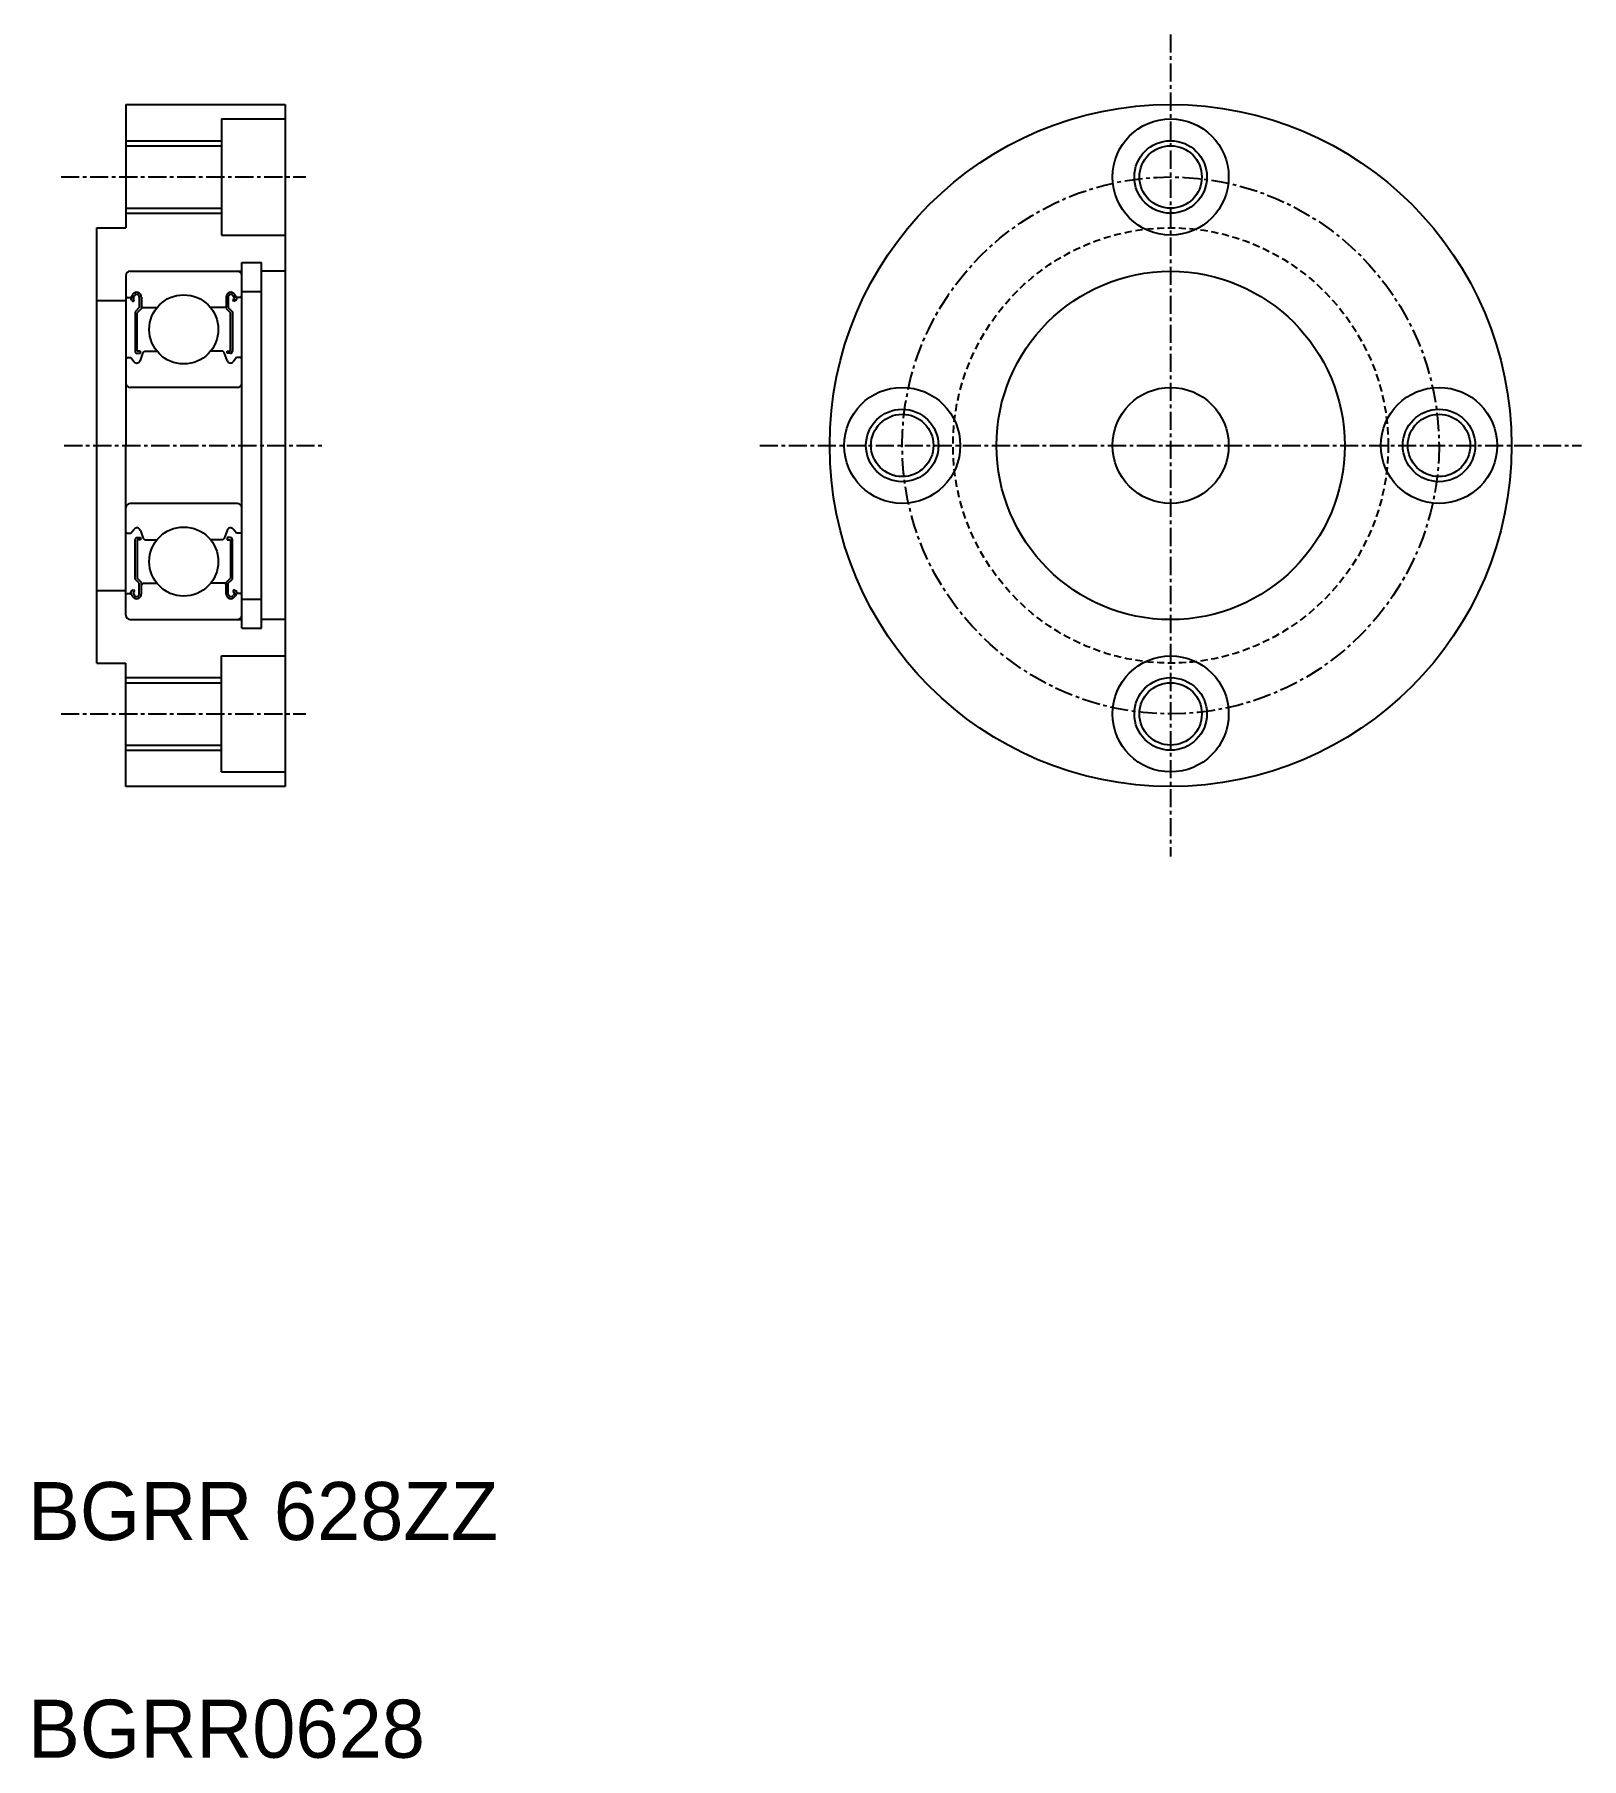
# Model space of a CAD drawing. Extents: x 200 to 307, y 80 to 199.
import ezdxf

# ---------------------------------------------------------------- set-up
doc = ezdxf.new("R2010")
doc.units = 0
doc.linetypes.add('CENTER', pattern=[2, 1.25, -0.25, 0.25, -0.25])
doc.linetypes.add('DASHED', pattern=[0.75, 0.5, -0.25])
doc.layers.get('0').update_dxf_attribs({"linetype": 'CONTINUOUS'})
doc.layers.add('CENTER', color=1, linetype='CENTER')

msp = doc.modelspace()

# ---------------------------------------------------------------- linework, layer by layer
at = {"color": 7, "linetype": 'CONTINUOUS'}
for p, q in [((206.55, 193.74), (206.55, 185.24)), ((206.55, 193.74), (217.55, 193.74)), ((217.55, 193.74), (217.55, 146.74)), ((213.15, 192.74), (213.15, 184.74)), ((213.15, 192.74), (217.55, 192.74)), ((213.15, 191.99), (213.15, 185.49)), ((206.55, 190.89), (213.15, 190.89)), ((206.55, 186.59), (213.15, 186.59)), ((204.55, 155.24), (204.55, 185.24)), ((204.55, 185.24), (206.55, 185.24)), ((213.15, 184.74), (217.55, 184.74)), ((206.55, 181.94), (206.55, 170.24)), ((206.85, 182.24), (214.55, 182.24)), ((214.55, 157.64), (214.55, 182.84)), ((214.55, 182.84), (215.9, 182.84)), ((215.9, 157.64), (215.9, 182.84)), ((217.55, 182.24), (215.9, 182.24)), ((206.91, 180.44), (207.03, 180.64)), ((214.19, 180.44), (214.07, 180.64)), ((214.55, 180.84), (215.9, 180.84)), ((204.55, 180.24), (206.55, 180.24)), ((206.55, 180.54), (206.65, 180.44)), ((206.65, 180.44), (206.91, 180.44)), ((206.96, 180.24), (207.09, 180.17)), ((207.03, 180.37), (207.15, 180.56)), ((207.16, 180.29), (207.03, 180.37)), ((207.09, 180.17), (207.16, 180.29)), ((207.48, 179.74), (207.2, 179.45)), ((207.2, 179.45), (207.2, 176.73)), ((207.63, 179.68), (207.34, 179.39)), ((207.48, 180.47), (207.48, 179.74)), ((207.63, 180.47), (207.63, 179.68)), ((207.63, 179.84), (207.73, 179.74)), ((207.73, 179.74), (208.7, 179.74)), ((213.37, 179.74), (212.4, 179.74)), ((213.47, 179.84), (213.37, 179.74)), ((213.47, 180.47), (213.47, 179.68)), ((213.47, 179.68), (213.76, 179.39)), ((213.61, 180.47), (213.61, 179.74)), ((213.61, 179.74), (213.9, 179.45)), ((213.9, 179.45), (213.9, 176.73)), ((213.94, 180.29), (214.06, 180.37)), ((214.01, 180.17), (213.94, 180.29)), ((214.06, 180.37), (213.95, 180.56)), ((214.14, 180.24), (214.01, 180.17)), ((214.45, 180.44), (214.19, 180.44)), ((214.55, 180.54), (214.45, 180.44)), ((207.34, 176.73), (207.34, 179.39)), ((213.76, 176.73), (213.76, 179.39)), ((206.55, 176.19), (206.65, 176.29)), ((206.65, 176.29), (206.91, 176.29)), ((206.91, 176.29), (207.14, 176)), ((207.56, 176.73), (207.34, 176.73)), ((207.34, 176.59), (207.56, 176.59)), ((207.56, 176.59), (207.56, 176.73)), ((207.56, 176.09), (207.76, 176.64)), ((207.76, 176.64), (207.86, 176.74)), ((207.86, 176.74), (208.7, 176.74)), ((213.24, 176.74), (212.4, 176.74)), ((213.34, 176.64), (213.24, 176.74)), ((213.54, 176.09), (213.34, 176.64)), ((213.54, 176.59), (213.54, 176.73)), ((213.54, 176.73), (213.76, 176.73)), ((213.76, 176.59), (213.54, 176.59)), ((214.19, 176.29), (213.96, 176)), ((214.45, 176.29), (214.19, 176.29)), ((214.55, 176.19), (214.45, 176.29)), ((214.25, 174.24), (206.85, 174.24)), ((204.55, 170.24), (204.55, 170.24)), ((206.55, 158.54), (206.55, 170.24)), ((214.25, 166.24), (206.85, 166.24)), ((206.55, 164.29), (206.65, 164.19)), ((206.65, 164.19), (206.91, 164.19)), ((206.91, 164.19), (207.14, 164.47)), ((207.56, 164.39), (207.76, 163.83)), ((213.54, 164.39), (213.34, 163.83)), ((214.19, 164.19), (213.96, 164.47)), ((214.45, 164.19), (214.19, 164.19)), ((214.55, 164.29), (214.45, 164.19)), ((207.2, 161.03), (207.2, 163.74)), ((207.34, 163.89), (207.56, 163.89)), ((207.34, 163.74), (207.34, 161.09)), ((207.56, 163.74), (207.34, 163.74)), ((207.56, 163.89), (207.56, 163.74)), ((207.76, 163.83), (207.86, 163.74)), ((207.86, 163.74), (208.7, 163.74)), ((213.24, 163.74), (212.4, 163.74)), ((213.34, 163.83), (213.24, 163.74)), ((213.54, 163.89), (213.54, 163.74)), ((213.76, 163.89), (213.54, 163.89)), ((213.54, 163.74), (213.76, 163.74)), ((213.76, 163.74), (213.76, 161.09)), ((213.9, 161.03), (213.9, 163.74)), ((204.55, 162.74), (204.55, 162.74)), ((207.48, 160.74), (207.2, 161.03)), ((207.63, 160.8), (207.34, 161.09)), ((207.48, 160), (207.48, 160.74)), ((207.63, 160), (207.63, 160.8)), ((207.63, 160.64), (207.73, 160.74)), ((207.73, 160.74), (208.7, 160.74)), ((213.37, 160.74), (212.4, 160.74)), ((213.47, 160.64), (213.37, 160.74)), ((213.47, 160.8), (213.76, 161.09)), ((213.47, 160), (213.47, 160.8)), ((213.61, 160.74), (213.9, 161.03)), ((213.61, 160), (213.61, 160.74)), ((204.55, 160.24), (206.55, 160.24)), ((206.55, 159.94), (206.65, 160.04)), ((206.65, 160.04), (206.91, 160.04)), ((206.91, 160.04), (207.03, 159.84)), ((206.96, 160.23), (207.09, 160.31)), ((207.16, 160.18), (207.03, 160.11)), ((207.03, 160.11), (207.15, 159.91)), ((207.09, 160.31), (207.16, 160.18)), ((214.01, 160.31), (213.94, 160.18)), ((213.94, 160.18), (214.06, 160.11)), ((214.06, 160.11), (213.95, 159.91)), ((214.14, 160.23), (214.01, 160.31)), ((214.19, 160.04), (214.07, 159.84)), ((214.45, 160.04), (214.19, 160.04)), ((214.55, 159.94), (214.45, 160.04)), ((214.55, 159.64), (215.9, 159.64)), ((206.85, 158.24), (214.55, 158.24)), ((217.55, 158.24), (215.9, 158.24)), ((214.55, 157.64), (215.9, 157.64)), ((213.15, 147.74), (213.15, 155.74)), ((213.15, 155.74), (217.55, 155.74)), ((204.55, 155.24), (206.55, 155.24)), ((206.55, 146.74), (206.55, 155.24)), ((213.15, 148.49), (213.15, 154.99)), ((206.55, 153.89), (213.15, 153.89)), ((206.55, 149.59), (213.15, 149.59)), ((213.15, 147.74), (217.55, 147.74)), ((217.55, 146.74), (206.55, 146.74))]:
    msp.add_line(p, q, dxfattribs=at)
at = {"color": 3, "linetype": 'CONTINUOUS'}
for p, q in [((206.55, 191.24), (213.15, 191.24)), ((206.55, 186.24), (213.15, 186.24)), ((206.55, 154.24), (213.15, 154.24)), ((206.55, 149.24), (213.15, 149.24))]:
    msp.add_line(p, q, dxfattribs=at)
at = {"color": 7, "linetype": 'CONTINUOUS'}
for centre, radius in [((278.57, 170.24), 23.5), ((278.57, 188.74), 4), ((278.57, 188.74), 2.15), ((278.57, 170.24), 12), ((210.55, 178.24), 2.38), ((260.07, 170.24), 4), ((278.57, 170.24), 4), ((297.07, 170.24), 4), ((260.07, 170.24), 2.15), ((297.07, 170.24), 2.15), ((210.55, 162.24), 2.38), ((278.57, 151.74), 4), ((278.57, 151.74), 2.15)]:
    msp.add_circle(centre, radius, dxfattribs=at)
at = {"color": 3, "linetype": 'CONTINUOUS'}
for centre in [(278.57, 188.74), (260.07, 170.24), (297.07, 170.24), (278.57, 151.74)]:
    msp.add_circle(centre, 2.5, dxfattribs=at)
at = {"color": 3, "linetype": 'DASHED'}
msp.add_circle((278.57, 170.24), 15, dxfattribs=at)
at = {"color": 7, "linetype": 'CONTINUOUS'}
for centre, radius, start, end in [((206.85, 181.94), 0.3, 90, 180), ((214.25, 181.94), 0.3, 0, 90), ((207.3, 180.47), 0.323, 0, 150.0014), ((207.3, 180.47), 0.179, 0, 150.0026), ((213.79, 180.47), 0.323, 29.9986, 180), ((213.79, 180.47), 0.179, 29.9974, 180), ((207.03, 180.37), 0.144, 149.9888, 240.0043), ((214.06, 180.37), 0.144, 299.9957, 30.0112), ((207.32, 176.16), 0.241, 220.0019, 343.1525), ((207.34, 176.73), 0.144, 180.0001, 270), ((213.77, 176.16), 0.241, 196.8475, 319.9981), ((213.76, 176.73), 0.144, 270, 359.9999), ((206.85, 174.54), 0.3, 180, 270), ((214.25, 174.54), 0.3, 270, 0), ((206.85, 165.94), 0.3, 90, 180), ((214.25, 165.94), 0.3, 0, 90), ((207.32, 164.32), 0.241, 16.8475, 139.9981), ((213.77, 164.32), 0.241, 40.0019, 163.1525), ((207.34, 163.74), 0.144, 90, 179.9999), ((213.76, 163.74), 0.144, 0.0001, 90), ((207.03, 160.11), 0.144, 119.9957, 210.0112), ((207.3, 160), 0.323, 209.9986, 0), ((207.3, 160), 0.179, 209.9974, 0), ((213.79, 160), 0.323, 180, 330.0014), ((213.79, 160), 0.179, 180, 330.0026), ((214.06, 160.11), 0.144, 329.9888, 60.0043), ((206.85, 158.54), 0.3, 180, 270), ((214.25, 158.54), 0.3, 270, 0)]:
    msp.add_arc(centre, radius, start, end, dxfattribs=at)
at = {"layer": 'CENTER', "color": 1, "linetype": 'CENTER'}
for p, q in [((278.57, 198.56), (278.57, 141.91)), ((202.1, 188.74), (218.97, 188.74)), ((202.31, 170.24), (220.12, 170.24)), ((250.25, 170.24), (306.89, 170.24)), ((202.1, 151.74), (218.97, 151.74))]:
    msp.add_line(p, q, dxfattribs=at)
msp.add_circle((278.57, 170.24), 18.5, dxfattribs=at)

# ---------------------------------------------------------------- texts
at = {"color": 7, "linetype": 'CONTINUOUS'}
for s, p in [('BGRR 628ZZ', (199.82, 94.81)), ('BGRR0628', (199.82, 79.81))]:
    msp.add_text(s, height=4, dxfattribs=at).set_placement(p)

doc.saveas('drawing.dxf')
